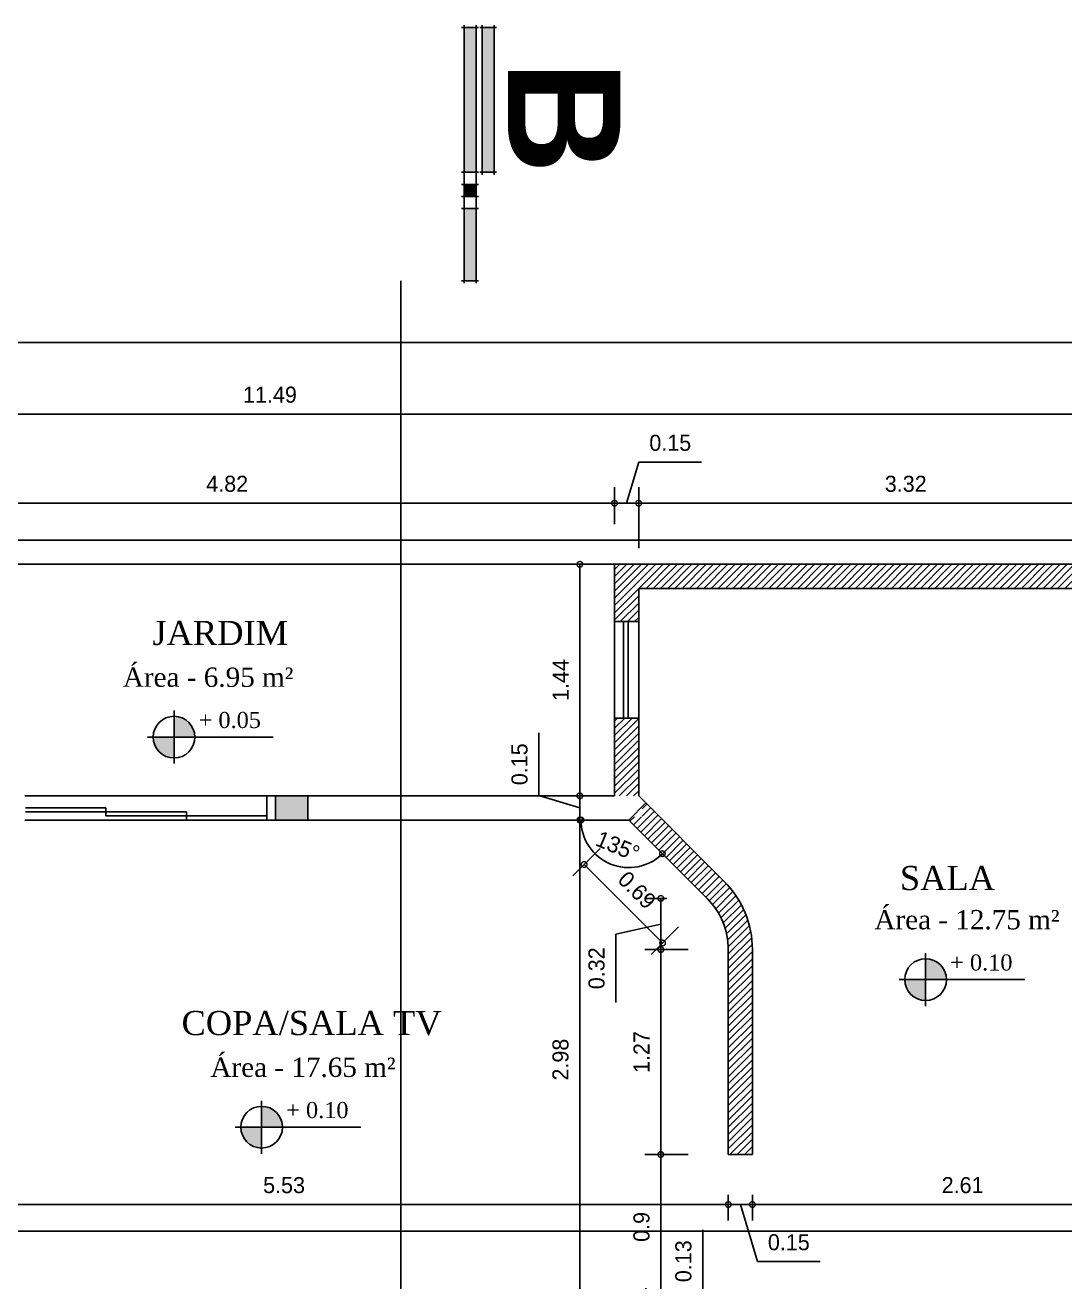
# Model space of a CAD drawing. Extents: x 130 to 509, y 87 to 225.
# Drawn here: x 297.45 to 303.92, y 158.61 to 166.42 of the extents above; entities that cross this region are included whole.
import ezdxf

# ---------------------------------------------------------------- set-up
doc = ezdxf.new("R2010")
doc.units = 0
doc.header["$LTSCALE"] = 7
doc.linetypes.add('ACAD_ISO05W100', pattern=[37.5, 24, -3, 0.5, -3, 0.5, -3, 0.5, -3])
doc.layers.get('0').update_dxf_attribs({"linetype": 'CONTINUOUS'})
doc.layers.get('DEFPOINTS').update_dxf_attribs({"linetype": 'CONTINUOUS'})
for name, color, linetype in [('01', 7, 'CONTINUOUS'), ('02', 2, 'CONTINUOUS'), ('03', 3, 'CONTINUOUS'), ('04', 4, 'CONTINUOUS'), ('06', 6, 'CONTINUOUS'), ('20', 2, 'CONTINUOUS'), ('40', 4, 'CONTINUOUS'), ('CORTE', 5, 'ACAD_ISO05W100'), ('COTAS', 7, 'CONTINUOUS'), ('CT', 8, 'CONTINUOUS'), ('HACH', 7, 'CONTINUOUS'), ('TEXTO', 3, 'CONTINUOUS')]:
    doc.layers.add(name, color=color, linetype=linetype)
doc.styles.add('SANSSERIFBOLD', font='sasb____.pfb')
doc.styles.add('TIMES', font='times.ttf')
doc.dimstyles.get("Standard").update_dxf_attribs({"dimtxt": 0.18, "dimasz": 0.18, "dimexe": 0.18, "dimexo": 0.0625, "dimgap": 0.09, "dimtad": 0, "dimtih": 1, "dimtoh": 1, "dimdec": 4, "dimzin": 0, "dimdsep": 46, "dimtxsty": 'Standard', "dimcen": 0.09, "dimadec": 0, "dimazin": 0, "dimtfac": 1, "dimtdec": 4, "dimtofl": 0, "dimtmove": 0, "dimatfit": 3, "dimfxl": 1, "dimtolj": 1, "dimtzin": 0, "dimarcsym": 0})
pattern_1 = [(45, (-0.118566, 2.160687), (-0.0224506403, 0.0224506403), [])]

# ---------------------------------------------------------------- blocks, each defined once
blk = doc.blocks.new('_DOTSMALL')
at = {"color": 0, "linetype": 'ByBlock', "const_width": 0.5}
blk.add_lwpolyline([(-0.0625, 0, 1), (0.0625, 0, 1)], format="xyb", close=True, dxfattribs=at)
blk = doc.blocks.new('*D25')
at = {"layer": 'COTAS', "color": 0}
for p, q in [((301.118, 163.3178), (301.118, 163.5477)), ((296.2999, 163.4477), (301.118, 163.4477))]:
    blk.add_line(p, q, dxfattribs=at)
at = {"layer": 'DEFPOINTS', "color": 0}
for p in [(301.118, 163.4477), (296.2999, 163.0678), (301.118, 163.0678)]:
    blk.add_point(p, dxfattribs=at)
at = {"layer": 'COTAS', "color": 0, "xscale": 0.07, "yscale": 0.07, "zscale": 0.07, "rotation": 180}
blk.add_blockref('_DOTSMALL', (296.2999, 163.4477), dxfattribs=at)
at = {"layer": 'COTAS', "color": 0, "xscale": 0.07, "yscale": 0.07, "zscale": 0.07}
blk.add_blockref('_DOTSMALL', (301.118, 163.4477), dxfattribs=at)
at = {"layer": 'COTAS', "color": 2, "insert": (298.7089, 163.5677), "char_height": 0.1, "attachment_point": 5}
blk.add_mtext('\\A1;4.82', dxfattribs=at)
blk = doc.blocks.new('*D26')
at = {"layer": 'COTAS', "color": 0}
for p, q in [((301.193, 163.4477), (301.2695, 163.7027)), ((301.2695, 163.7027), (301.6595, 163.7027)), ((301.268, 163.1678), (301.268, 163.5477)), ((301.118, 163.4477), (301.268, 163.4477))]:
    blk.add_line(p, q, dxfattribs=at)
at = {"layer": 'DEFPOINTS', "color": 0}
for p in [(301.268, 163.4477), (301.118, 163.0678), (301.268, 162.9178)]:
    blk.add_point(p, dxfattribs=at)
at = {"layer": 'COTAS', "color": 0, "xscale": 0.07, "yscale": 0.07, "zscale": 0.07, "rotation": 180}
blk.add_blockref('_DOTSMALL', (301.118, 163.4477), dxfattribs=at)
at = {"layer": 'COTAS', "color": 0, "xscale": 0.07, "yscale": 0.07, "zscale": 0.07}
blk.add_blockref('_DOTSMALL', (301.268, 163.4477), dxfattribs=at)
at = {"layer": 'COTAS', "color": 2, "insert": (301.4645, 163.8227), "char_height": 0.1, "attachment_point": 5}
blk.add_mtext('\\A1;0.15', dxfattribs=at)
blk = doc.blocks.new('*D27')
at = {"layer": 'COTAS', "color": 0}
for p, q in [((304.5899, 163.1678), (304.5899, 163.5477)), ((301.268, 163.4477), (304.5899, 163.4477))]:
    blk.add_line(p, q, dxfattribs=at)
at = {"layer": 'DEFPOINTS', "color": 0}
for p in [(304.5899, 163.4477), (301.268, 162.9178), (304.5899, 162.9178)]:
    blk.add_point(p, dxfattribs=at)
at = {"layer": 'COTAS', "color": 0, "xscale": 0.07, "yscale": 0.07, "zscale": 0.07, "rotation": 180}
blk.add_blockref('_DOTSMALL', (301.268, 163.4477), dxfattribs=at)
at = {"layer": 'COTAS', "color": 0, "xscale": 0.07, "yscale": 0.07, "zscale": 0.07}
blk.add_blockref('_DOTSMALL', (304.5899, 163.4477), dxfattribs=at)
at = {"layer": 'COTAS', "color": 2, "insert": (302.9289, 163.5677), "char_height": 0.1, "attachment_point": 5}
blk.add_mtext('\\A1;3.32', dxfattribs=at)
blk = doc.blocks.new('*D58')
at = {"layer": 'COTAS', "color": 0}
for p, q in [((301.6665, 158.5393), (301.6665, 158.9293)), ((301.3115, 158.4978), (301.3115, 158.5678)), ((301.0499, 158.4978), (301.4115, 158.4978)), ((301.3115, 158.4328), (301.6665, 158.5393)), ((301.3115, 158.3678), (301.3115, 158.4978)), ((301.3115, 158.3678), (301.3115, 158.4978)), ((301.3115, 158.3678), (301.3115, 158.2978))]:
    blk.add_line(p, q, dxfattribs=at)
at = {"layer": 'DEFPOINTS', "color": 0}
for p in [(300.7999, 158.4978), (301.3115, 158.4978), (300.7999, 158.3678)]:
    blk.add_point(p, dxfattribs=at)
at = {"layer": 'COTAS', "color": 0, "xscale": 0.07, "yscale": 0.07, "zscale": 0.07}
for p, rotation in [((301.3115, 158.4978), 270), ((301.3115, 158.3678), 90)]:
    blk.add_blockref('_DOTSMALL', p, dxfattribs=dict(at, rotation=rotation))
at = {"layer": 'COTAS', "color": 2, "insert": (301.5465, 158.7343), "char_height": 0.1, "attachment_point": 5, "rotation": 90}
blk.add_mtext('\\A1;0.13', dxfattribs=at)
blk = doc.blocks.new('*D59')
at = {"color": 0, "linetype": 'ByBlock'}
for p, q in [((300.868, 161.4778), (300.8022, 161.4778)), ((300.9022, 161.4778), (300.9022, 158.4978)), ((300.868, 158.4978), (300.8022, 158.4978))]:
    blk.add_line(p, q, dxfattribs=at)
at = {"layer": 'DEFPOINTS', "color": 0, "linetype": 'ByBlock'}
for p in [(301.118, 161.4778), (300.9022, 158.4978), (301.118, 158.4978)]:
    blk.add_point(p, dxfattribs=at)
at = {"color": 0, "linetype": 'ByBlock', "xscale": 0.07, "yscale": 0.07, "zscale": 0.07}
for p, rotation in [((300.9022, 161.4778), 90), ((300.9022, 158.4978), 270)]:
    blk.add_blockref('_DOTSMALL', p, dxfattribs=dict(at, rotation=rotation))
at = {"color": 2, "linetype": 'ByBlock', "insert": (300.7822, 159.9878), "char_height": 0.1, "attachment_point": 5, "rotation": 90}
blk.add_mtext('\\A1;2.98', dxfattribs=at)
blk = doc.blocks.new('*D60')
at = {"layer": 'COTAS', "color": 0}
for p, q in [((300.6472, 161.6293), (300.6472, 162.0193)), ((300.9022, 161.5528), (300.6472, 161.6293)), ((300.868, 161.6278), (300.8022, 161.6278)), ((300.9022, 161.4778), (300.9022, 161.6278))]:
    blk.add_line(p, q, dxfattribs=at)
at = {"layer": 'DEFPOINTS', "color": 0}
for p in [(300.9022, 161.6278), (301.118, 161.6278), (301.118, 161.4778)]:
    blk.add_point(p, dxfattribs=at)
at = {"layer": 'COTAS', "color": 0, "xscale": 0.07, "yscale": 0.07, "zscale": 0.07}
for p, rotation in [((300.9022, 161.6278), 90), ((300.9022, 161.4778), 270)]:
    blk.add_blockref('_DOTSMALL', p, dxfattribs=dict(at, rotation=rotation))
at = {"layer": 'COTAS', "color": 2, "insert": (300.5272, 161.8243), "char_height": 0.1, "attachment_point": 5, "rotation": 90}
blk.add_mtext('\\A1;0.15', dxfattribs=at)
blk = doc.blocks.new('*D61')
at = {"layer": 'COTAS', "color": 0}
for p, q in [((300.868, 163.0678), (300.8022, 163.0678)), ((300.9022, 161.6278), (300.9022, 163.0678))]:
    blk.add_line(p, q, dxfattribs=at)
at = {"layer": 'DEFPOINTS', "color": 0}
for p in [(300.9022, 163.0678), (301.118, 163.0678), (301.118, 161.6278)]:
    blk.add_point(p, dxfattribs=at)
at = {"layer": 'COTAS', "color": 0, "xscale": 0.07, "yscale": 0.07, "zscale": 0.07}
for p, rotation in [((300.9022, 163.0678), 90), ((300.9022, 161.6278), 270)]:
    blk.add_blockref('_DOTSMALL', p, dxfattribs=dict(at, rotation=rotation))
at = {"layer": 'COTAS', "color": 2, "insert": (300.7822, 162.3478), "char_height": 0.1, "attachment_point": 5, "rotation": 90}
blk.add_mtext('\\A1;1.44', dxfattribs=at)
blk = doc.blocks.new('*D62')
at = {"layer": 'COTAS', "color": 0}
blk.add_arc((301.2058, 161.4778), 0.2963, 180, 315, dxfattribs=at)
at = {"layer": 'DEFPOINTS', "color": 0}
for p in [(299.2058, 161.4778), (301.2058, 161.4778), (301.2058, 161.4778), (300.9963, 161.2683), (301.6935, 160.9901)]:
    blk.add_point(p, dxfattribs=at)
at = {"layer": 'COTAS', "color": 0, "xscale": 0.07, "yscale": 0.07, "zscale": 0.07}
for p, rotation in [((300.9096, 161.4778), 89.99999999999908), ((301.4153, 161.2683), 44.99999999999641)]:
    blk.add_blockref('_DOTSMALL', p, dxfattribs=dict(at, rotation=rotation))
at = {"layer": 'COTAS', "color": 2, "insert": (301.1384, 161.3149), "char_height": 0.1, "attachment_point": 5, "rotation": 337.5}
blk.add_mtext('\\A1;135°', dxfattribs=at)
blk = doc.blocks.new('*D63')
at = {"color": 0, "linetype": 'ByBlock'}
for p, q in [((301.0291, 161.301), (300.8583, 161.1302)), ((300.929, 161.2009), (301.4167, 160.7132)), ((301.5167, 160.8133), (301.346, 160.6425))]:
    blk.add_line(p, q, dxfattribs=at)
at = {"layer": 'DEFPOINTS', "color": 0, "linetype": 'ByBlock'}
for p in [(301.2058, 161.4778), (301.6935, 160.9901), (301.4167, 160.7132)]:
    blk.add_point(p, dxfattribs=at)
at = {"color": 0, "linetype": 'ByBlock', "xscale": 0.07, "yscale": 0.07, "zscale": 0.07}
for p, rotation in [((300.929, 161.2009), 134.9999999999966), ((301.4167, 160.7132), 314.9999999999966)]:
    blk.add_blockref('_DOTSMALL', p, dxfattribs=dict(at, rotation=rotation))
at = {"color": 2, "linetype": 'ByBlock', "insert": (301.2577, 161.0419), "char_height": 0.1, "attachment_point": 5, "rotation": 315}
blk.add_mtext('\\A1;0.69', dxfattribs=at)
blk = doc.blocks.new('*D64')
at = {"color": 0, "linetype": 'ByBlock'}
for p, q in [((301.5753, 160.6719), (301.3057, 160.6719)), ((301.4057, 160.6719), (301.4057, 159.3978)), ((301.5753, 159.3978), (301.3057, 159.3978))]:
    blk.add_line(p, q, dxfattribs=at)
at = {"layer": 'DEFPOINTS', "color": 0, "linetype": 'ByBlock'}
for p in [(301.8253, 160.6719), (301.4057, 159.3978), (301.8253, 159.3978)]:
    blk.add_point(p, dxfattribs=at)
at = {"color": 0, "linetype": 'ByBlock', "xscale": 0.07, "yscale": 0.07, "zscale": 0.07}
for p, rotation in [((301.4057, 160.6719), 90), ((301.4057, 159.3978), 270)]:
    blk.add_blockref('_DOTSMALL', p, dxfattribs=dict(at, rotation=rotation))
at = {"color": 2, "linetype": 'ByBlock', "insert": (301.2857, 160.0348), "char_height": 0.1, "attachment_point": 5, "rotation": 90}
blk.add_mtext('\\A1;1.27', dxfattribs=at)
blk = doc.blocks.new('*D65')
at = {"layer": 'COTAS', "color": 0}
for p, q in [((301.4435, 160.9901), (301.3057, 160.9901)), ((301.4057, 160.6719), (301.4057, 160.9901)), ((301.4057, 160.831), (301.1262, 160.7673)), ((301.1262, 160.7673), (301.1262, 160.344))]:
    blk.add_line(p, q, dxfattribs=at)
at = {"layer": 'DEFPOINTS', "color": 0}
for p in [(301.4057, 160.9901), (301.6935, 160.9901), (301.8253, 160.6719)]:
    blk.add_point(p, dxfattribs=at)
at = {"layer": 'COTAS', "color": 0, "xscale": 0.07, "yscale": 0.07, "zscale": 0.07}
for p, rotation in [((301.4057, 160.9901), 90), ((301.4057, 160.6719), 270)]:
    blk.add_blockref('_DOTSMALL', p, dxfattribs=dict(at, rotation=rotation))
at = {"layer": 'COTAS', "color": 2, "insert": (301.0062, 160.5557), "char_height": 0.1, "attachment_point": 5, "rotation": 90}
blk.add_mtext('\\A1;0.32', dxfattribs=at)
blk = doc.blocks.new('*D79')
at = {"layer": 'COTAS', "color": 0}
for p, q in [((301.8253, 159.1478), (301.8253, 158.9869)), ((296.2999, 159.0869), (301.8253, 159.0869))]:
    blk.add_line(p, q, dxfattribs=at)
at = {"layer": 'DEFPOINTS', "color": 0}
for p in [(301.8253, 159.3978), (296.2999, 159.2778), (301.8253, 159.0869)]:
    blk.add_point(p, dxfattribs=at)
at = {"layer": 'COTAS', "color": 0, "xscale": 0.07, "yscale": 0.07, "zscale": 0.07, "rotation": 180}
blk.add_blockref('_DOTSMALL', (296.2999, 159.0869), dxfattribs=at)
at = {"layer": 'COTAS', "color": 0, "xscale": 0.07, "yscale": 0.07, "zscale": 0.07}
blk.add_blockref('_DOTSMALL', (301.8253, 159.0869), dxfattribs=at)
at = {"layer": 'COTAS', "color": 2, "insert": (299.0626, 159.2069), "char_height": 0.1, "attachment_point": 5}
blk.add_mtext('\\A1;5.53', dxfattribs=at)
blk = doc.blocks.new('*D80')
at = {"layer": 'COTAS', "color": 0}
for p, q in [((301.9753, 159.1478), (301.9753, 158.9869)), ((301.8253, 159.0869), (301.9753, 159.0869)), ((301.9003, 159.0869), (302.0068, 158.7319)), ((302.0068, 158.7319), (302.3968, 158.7319))]:
    blk.add_line(p, q, dxfattribs=at)
at = {"layer": 'DEFPOINTS', "color": 0}
for p in [(301.8253, 159.3978), (301.9753, 159.3978), (301.9753, 159.0869)]:
    blk.add_point(p, dxfattribs=at)
at = {"layer": 'COTAS', "color": 0, "xscale": 0.07, "yscale": 0.07, "zscale": 0.07, "rotation": 180}
blk.add_blockref('_DOTSMALL', (301.8253, 159.0869), dxfattribs=at)
at = {"layer": 'COTAS', "color": 0, "xscale": 0.07, "yscale": 0.07, "zscale": 0.07}
blk.add_blockref('_DOTSMALL', (301.9753, 159.0869), dxfattribs=at)
at = {"layer": 'COTAS', "color": 2, "insert": (302.2018, 158.8519), "char_height": 0.1, "attachment_point": 5}
blk.add_mtext('\\A1;0.15', dxfattribs=at)
blk = doc.blocks.new('*D81')
at = {"layer": 'COTAS', "color": 0}
for p, q in [((304.5899, 159.1478), (304.5899, 158.9869)), ((301.9753, 159.0869), (304.5899, 159.0869))]:
    blk.add_line(p, q, dxfattribs=at)
at = {"layer": 'DEFPOINTS', "color": 0}
for p in [(301.9753, 159.3978), (304.5899, 159.3978), (304.5899, 159.0869)]:
    blk.add_point(p, dxfattribs=at)
at = {"layer": 'COTAS', "color": 0, "xscale": 0.07, "yscale": 0.07, "zscale": 0.07, "rotation": 180}
blk.add_blockref('_DOTSMALL', (301.9753, 159.0869), dxfattribs=at)
at = {"layer": 'COTAS', "color": 0, "xscale": 0.07, "yscale": 0.07, "zscale": 0.07}
blk.add_blockref('_DOTSMALL', (304.5899, 159.0869), dxfattribs=at)
at = {"layer": 'COTAS', "color": 2, "insert": (303.2826, 159.2069), "char_height": 0.1, "attachment_point": 5}
blk.add_mtext('\\A1;2.61', dxfattribs=at)
blk = doc.blocks.new('*D134')
at = {"layer": 'COTAS', "color": 0}
for p, q in [((293.2299, 163.3178), (293.2299, 164.1018)), ((304.7199, 164.0018), (293.2299, 164.0018))]:
    blk.add_line(p, q, dxfattribs=at)
at = {"layer": 'DEFPOINTS', "color": 0}
for p in [(293.2299, 164.0018), (293.2299, 163.0678), (304.7199, 163.0678)]:
    blk.add_point(p, dxfattribs=at)
at = {"layer": 'COTAS', "color": 0, "xscale": 0.07, "yscale": 0.07, "zscale": 0.07, "rotation": 180}
blk.add_blockref('_DOTSMALL', (293.2299, 164.0018), dxfattribs=at)
at = {"layer": 'COTAS', "color": 0, "xscale": 0.07, "yscale": 0.07, "zscale": 0.07}
blk.add_blockref('_DOTSMALL', (304.7199, 164.0018), dxfattribs=at)
at = {"layer": 'COTAS', "color": 2, "insert": (298.9749, 164.1218), "char_height": 0.1, "attachment_point": 5}
blk.add_mtext('\\A1;11.49', dxfattribs=at)
blk = doc.blocks.new('*D138')
at = {"color": 0, "linetype": 'ByBlock'}
for p, q in [((284.6599, 163.4678), (284.6599, 164.5469)), ((309.7099, 163.4678), (309.7099, 164.5469)), ((309.7099, 164.4469), (284.6599, 164.4469))]:
    blk.add_line(p, q, dxfattribs=at)
at = {"layer": 'DEFPOINTS', "color": 0, "linetype": 'ByBlock'}
for p in [(284.6599, 164.4469), (284.6599, 163.2178), (309.7099, 163.2178)]:
    blk.add_point(p, dxfattribs=at)
at = {"color": 0, "linetype": 'ByBlock', "xscale": 0.07, "yscale": 0.07, "zscale": 0.07, "rotation": 180}
blk.add_blockref('_DOTSMALL', (284.6599, 164.4469), dxfattribs=at)
at = {"color": 0, "linetype": 'ByBlock', "xscale": 0.07, "yscale": 0.07, "zscale": 0.07}
blk.add_blockref('_DOTSMALL', (309.7099, 164.4469), dxfattribs=at)
at = {"color": 2, "linetype": 'ByBlock', "insert": (297.1849, 164.5669), "char_height": 0.1, "attachment_point": 5}
blk.add_mtext('\\A1;25.05', dxfattribs=at)
blk = doc.blocks.new('*D159')
at = {"layer": 'COTAS', "color": 0}
for p, q in [((301.4057, 159.3978), (301.4057, 158.4978)), ((301.298, 158.4978), (301.3057, 158.4978))]:
    blk.add_line(p, q, dxfattribs=at)
at = {"layer": 'DEFPOINTS', "color": 0}
for p in [(301.8253, 159.3978), (301.4057, 158.4978), (301.548, 158.4978)]:
    blk.add_point(p, dxfattribs=at)
at = {"layer": 'COTAS', "color": 0, "xscale": 0.07, "yscale": 0.07, "zscale": 0.07}
for p, rotation in [((301.4057, 159.3978), 90), ((301.4057, 158.4978), 270)]:
    blk.add_blockref('_DOTSMALL', p, dxfattribs=dict(at, rotation=rotation))
at = {"layer": 'COTAS', "color": 2, "insert": (301.2857, 158.9478), "char_height": 0.1, "attachment_point": 5, "rotation": 90}
blk.add_mtext('\\A1;0.9', dxfattribs=at)
blk = doc.blocks.new('CT')
at = {"layer": 'CT'}
for p, q in [((-2.14, 0.25), (-0.9, 0.25)), ((-2.12, 0.27), (-2.12, 0.13)), ((-0.92, 0.27), (-0.92, 0.13)), ((-2.14, 0.15), (-0.9, 0.15)), ((-2.12, 0.12), (-2.12, -0.02)), ((-0.92, 0.12), (-0.92, -0.02)), ((-0.82, 0.12), (-0.82, -0.02)), ((-0.72, 0.12), (-0.72, -0.02)), ((-0.62, 0.12), (-0.62, -0.02)), ((-0.02, 0.12), (-0.02, -0.02)), ((-2.14, 0.1), (0, 0.1)), ((-2.14, 0), (0, 0))]:
    blk.add_line(p, q, dxfattribs=at)
for points in [[(-2.12, 0.15), (-0.92, 0.15), (-2.12, 0.25), (-0.92, 0.25)], [(-2.12, 0), (-0.92, 0), (-2.12, 0.1), (-0.92, 0.1)], [(-0.82, 0), (-0.72, 0), (-0.82, 0.1), (-0.72, 0.1)], [(-0.62, 0), (-0.02, 0), (-0.62, 0.1), (-0.02, 0.1)]]:
    blk.add_solid(points, dxfattribs=at)
blk = doc.blocks.new('A$C1A152EBB')
at = {"layer": 'CORTE'}
blk.add_line((0, 14.4679), (0, 1.59), dxfattribs=at)
at = {"layer": 'CORTE', "xscale": 0.75, "yscale": 0.75, "zscale": 0.75, "rotation": 270}
blk.add_blockref('CT', (0.392, 14.4529), dxfattribs=at)
at = {"layer": 'CORTE', "color": 4, "style": 'SANSSERIFBOLD'}
blk.add_text('B', height=0.7, rotation=270, dxfattribs=at).set_placement((0.665, 15.8385))

msp = doc.modelspace()

# ---------------------------------------------------------------- hatches: boundary and pattern name
at = {"layer": '01'}
h = msp.add_hatch(color=256, dxfattribs=at)
h.paths.add_polyline_path([(298.3784, 162.1227), (298.3784, 161.9931), (298.508, 161.9931, 0.414214)])
h.paths.add_polyline_path([(298.3784, 161.9931), (298.2488, 161.9931, 0.414214), (298.3784, 161.8635)])
h = msp.add_hatch(color=256, dxfattribs=at)
h.paths.add_polyline_path([(303.0525, 160.615), (303.0525, 160.4854), (303.1821, 160.4854, 0.414214)])
h.paths.add_polyline_path([(303.0525, 160.4854), (302.923, 160.4854, 0.414214), (303.0525, 160.3559)])
h = msp.add_hatch(color=256, dxfattribs=at)
h.paths.add_polyline_path([(298.9231, 159.6973), (298.9231, 159.5677), (299.0527, 159.5677, 0.414214)])
h.paths.add_polyline_path([(298.9231, 159.5677), (298.7936, 159.5677, 0.414214), (298.9231, 159.4382)])
at = {"layer": '40'}
msp.add_hatch(color=256, dxfattribs=at).paths.add_polyline_path([(299.2099, 161.4778), (299.2099, 161.6278), (299.0099, 161.6278), (299.0099, 161.4778)])
at = {"layer": 'HACH'}
h = msp.add_hatch(dxfattribs=at)
h.set_pattern_fill('ANSI31', color=256, scale=0.01, style=0)
h.set_pattern_definition(pattern_1)
h.paths.add_polyline_path([(304.5899, 163.0678), (301.118, 163.0678), (301.118, 162.7118), (301.268, 162.7118), (301.268, 162.9178), (304.5899, 162.9178)])
h = msp.add_hatch(dxfattribs=at)
h.set_pattern_fill('ANSI31', color=256, scale=0.01, style=0)
h.set_pattern_definition(pattern_1)
h.paths.add_polyline_path([(301.268, 162.1118), (301.118, 162.1118), (301.118, 161.6278), (301.268, 161.6278)])
h = msp.add_hatch(dxfattribs=at)
h.set_pattern_fill('ANSI31', color=256, scale=0.01, style=0)
h.set_pattern_definition(pattern_1)
h.paths.add_polyline_path([(301.3119, 161.5838), (301.2899, 161.5619), (301.2899, 161.4978), (301.2258, 161.4978), (301.2058, 161.4778), (301.6935, 160.9901, -0.198912), (301.8253, 160.6719), (301.8253, 159.3978), (301.9753, 159.3978), (301.9753, 160.6719, 0.198912), (301.7996, 161.0962)])

# ---------------------------------------------------------------- linework, layer by layer
at = {"layer": '02'}
for p, q in [((301.118, 162.7118), (301.118, 162.1118)), ((301.268, 162.7118), (301.268, 162.1118)), ((298.9558, 161.6278), (297.4505, 161.6278)), ((297.4505, 161.4778), (298.9558, 161.4778))]:
    msp.add_line(p, q, dxfattribs=at)
at = {"layer": '03'}
for p, q in [((301.173, 162.7118), (301.173, 162.1118)), ((301.203, 162.7118), (301.203, 162.1118)), ((297.454, 161.5528), (297.9545, 161.5528)), ((297.454, 161.5278), (298.4549, 161.5278)), ((297.9545, 161.5028), (297.9545, 161.5528)), ((298.4549, 161.4778), (298.4549, 161.5278)), ((298.4549, 161.4778), (298.4549, 161.5278)), ((298.9554, 161.5028), (298.9554, 161.5528)), ((298.9558, 161.5528), (298.9554, 161.5528)), ((297.9545, 161.5028), (298.4549, 161.5028)), ((297.9545, 161.5028), (298.4549, 161.5028)), ((298.9554, 161.5028), (298.4549, 161.5028)), ((298.9558, 161.5028), (298.4549, 161.5028)), ((298.9554, 161.4778), (298.4549, 161.4778))]:
    msp.add_line(p, q, dxfattribs=at)
at = {"layer": '04'}
msp.add_line((299.0099, 161.4778), (299.0099, 161.6278), dxfattribs=at)
at = {"layer": '06'}
for p, q in [((284.6599, 163.2178), (309.7099, 163.2178)), ((293.2299, 163.0678), (309.5599, 163.0678)), ((301.118, 163.0678), (301.118, 162.7118)), ((301.268, 162.9178), (304.5899, 162.9178)), ((301.268, 162.9178), (301.268, 162.7118)), ((301.118, 162.7118), (301.2683, 162.7118)), ((301.118, 162.1118), (301.2683, 162.1118)), ((301.118, 162.1118), (301.118, 161.6278)), ((301.268, 162.1118), (301.268, 161.6278)), ((298.9558, 161.4778), (298.9558, 161.6278)), ((298.9558, 161.6278), (301.118, 161.6278)), ((301.268, 161.6278), (301.7996, 161.0962)), ((301.2058, 161.4778), (301.3119, 161.5838)), ((301.2058, 161.4778), (298.9554, 161.4778)), ((299.2099, 161.4778), (299.0099, 161.4778)), ((299.0099, 161.4778), (299.2099, 161.4778)), ((301.2058, 161.4778), (301.6935, 160.9901)), ((301.8253, 160.6719), (301.8253, 159.3978)), ((301.9753, 160.6719), (301.9753, 159.3978)), ((301.8253, 159.3978), (301.9753, 159.3978))]:
    msp.add_line(p, q, dxfattribs=at)
msp.add_lwpolyline([(299.2099, 161.6278), (299.0099, 161.6278), (299.0099, 161.4778), (299.2099, 161.4778)], close=True, dxfattribs=at)
for radius in [0.6, 0.45]:
    msp.add_arc((301.3753, 160.6719), radius, 0, 45, dxfattribs=at)
at = {"layer": '20'}
for p, q in [((298.3784, 161.8284), (298.3784, 162.1578)), ((298.2137, 161.9931), (298.9945, 161.9931)), ((303.0525, 160.3207), (303.0525, 160.6501)), ((302.8878, 160.4854), (303.6686, 160.4854)), ((298.9231, 159.4031), (298.9231, 159.7324)), ((298.7584, 159.5677), (299.5392, 159.5677))]:
    msp.add_line(p, q, dxfattribs=at)
for centre in [(298.3784, 161.9931), (303.0525, 160.4854), (298.9231, 159.5677)]:
    msp.add_circle(centre, 0.1296, dxfattribs=at)
at = {"layer": 'CORTE'}
msp.add_line((287.4534, 158.921), (311.6211, 158.921), dxfattribs=at)

# ---------------------------------------------------------------- block references
at = {"layer": '01'}
msp.add_blockref('A$C1A152EBB', (299.7898, 150.3623), dxfattribs=at)

# ---------------------------------------------------------------- texts
at = {"layer": 'TEXTO', "style": 'TIMES'}
for s, height, p in [('JARDIM', 0.15, (298.2438, 162.566)), ('Área - 6.95 m²', 0.12, (298.0601, 162.3059)), ('+ 0.05', 0.1, (298.5315, 162.0496)), ('SALA', 0.15, (302.8926, 161.0422)), ('Área - 12.75 m²', 0.12, (302.7342, 160.7982)), ('+ 0.10', 0.1, (303.2056, 160.5419)), ('COPA/SALA TV', 0.15, (298.425, 160.1406)), ('Área - 17.65 m²', 0.12, (298.6048, 159.8805)), ('+ 0.10', 0.1, (299.0762, 159.6242))]:
    msp.add_text(s, height=height, dxfattribs=at).set_placement(p)

# ---------------------------------------------------------------- dimensions: what is measured, and where the dimension line sits
at = {"layer": 'COTAS'}
for base, p1, p2, override, picture, middle in [((284.6599, 164.4469), (309.7099, 163.2178), (284.6599, 163.2178), {"dimtxt": 0.1, "dimasz": 0.07, "dimexe": 0.1, "dimexo": 0.25, "dimgap": 0.07, "dimtad": 1, "dimtih": 0, "dimtoh": 0, "dimdec": 2, "dimzin": 8, "dimblk1": 'DOTSMALL', "dimblk2": 'DOTSMALL', "dimsah": 1, "dimcen": -0.1, "dimclrt": 2, "dimtdec": 2, "dimtofl": 1}, '*D138', (297.1849, 164.5669)), ((293.2299, 164.0018), (304.7199, 163.0678), (293.2299, 163.0678), {"dimtxt": 0.1, "dimasz": 0.07, "dimexe": 0.1, "dimexo": 0.25, "dimgap": 0.07, "dimtad": 1, "dimtih": 0, "dimtoh": 0, "dimdec": 2, "dimzin": 8, "dimblk1": 'DOTSMALL', "dimblk2": 'DOTSMALL', "dimsah": 1, "dimcen": -0.1, "dimse1": 1, "dimclrt": 2, "dimtdec": 2, "dimtofl": 1, "dimtmove": 1}, '*D134', (298.9749, 164.1218)), ((301.268, 163.4477), (301.118, 163.0678), (301.268, 162.9178), {"dimtxt": 0.1, "dimasz": 0.07, "dimexe": 0.1, "dimexo": 0.25, "dimgap": 0.07, "dimtad": 1, "dimtih": 0, "dimtoh": 0, "dimdec": 2, "dimzin": 8, "dimblk1": 'DOTSMALL', "dimblk2": 'DOTSMALL', "dimsah": 1, "dimcen": -0.1, "dimse1": 1, "dimclrt": 2, "dimtdec": 2, "dimtofl": 1, "dimtmove": 1}, '*D26', (301.3395, 163.8227)), ((301.118, 163.4477), (296.2999, 163.0678), (301.118, 163.0678), {"dimtxt": 0.1, "dimasz": 0.07, "dimexe": 0.1, "dimexo": 0.25, "dimgap": 0.07, "dimtad": 1, "dimtih": 0, "dimtoh": 0, "dimdec": 2, "dimzin": 8, "dimblk1": 'DOTSMALL', "dimblk2": 'DOTSMALL', "dimsah": 1, "dimcen": -0.1, "dimse1": 1, "dimclrt": 2, "dimtdec": 2, "dimtofl": 1, "dimtmove": 1}, '*D25', (298.7089, 163.5677)), ((304.5899, 163.4477), (301.268, 162.9178), (304.5899, 162.9178), {"dimtxt": 0.1, "dimasz": 0.07, "dimexe": 0.1, "dimexo": 0.25, "dimgap": 0.07, "dimtad": 1, "dimtih": 0, "dimtoh": 0, "dimdec": 2, "dimzin": 8, "dimblk1": 'DOTSMALL', "dimblk2": 'DOTSMALL', "dimsah": 1, "dimcen": -0.1, "dimse1": 1, "dimclrt": 2, "dimtdec": 2, "dimtofl": 1, "dimtmove": 1}, '*D27', (302.9289, 163.5677)), ((301.8253, 159.0869), (296.2999, 159.2778), (301.8253, 159.3978), {"dimtxt": 0.1, "dimasz": 0.07, "dimexe": 0.1, "dimexo": 0.25, "dimgap": 0.07, "dimtad": 1, "dimtih": 0, "dimtoh": 0, "dimdec": 2, "dimzin": 8, "dimblk1": 'DOTSMALL', "dimblk2": 'DOTSMALL', "dimsah": 1, "dimcen": -0.1, "dimse1": 1, "dimclrt": 2, "dimtdec": 2, "dimtofl": 1, "dimtmove": 1}, '*D79', (299.0626, 159.2069)), ((301.9753, 159.0869), (301.8253, 159.3978), (301.9753, 159.3978), {"dimtxt": 0.1, "dimasz": 0.07, "dimexe": 0.1, "dimexo": 0.25, "dimgap": 0.07, "dimtad": 1, "dimtih": 0, "dimtoh": 0, "dimdec": 2, "dimzin": 8, "dimblk1": 'DOTSMALL', "dimblk2": 'DOTSMALL', "dimsah": 1, "dimcen": -0.1, "dimse1": 1, "dimclrt": 2, "dimtdec": 2, "dimtofl": 1, "dimtmove": 1}, '*D80', (302.0768, 158.8519)), ((304.5899, 159.0869), (301.9753, 159.3978), (304.5899, 159.3978), {"dimtxt": 0.1, "dimasz": 0.07, "dimexe": 0.1, "dimexo": 0.25, "dimgap": 0.07, "dimtad": 1, "dimtih": 0, "dimtoh": 0, "dimdec": 2, "dimzin": 8, "dimblk1": 'DOTSMALL', "dimblk2": 'DOTSMALL', "dimsah": 1, "dimcen": -0.1, "dimse1": 1, "dimclrt": 2, "dimtdec": 2, "dimtofl": 1, "dimtmove": 1}, '*D81', (303.2826, 159.2069))]:
    dim = msp.add_linear_dim(base=base, p1=p1, p2=p2, dimstyle='Standard', override=override, dxfattribs=at)
    dim.commit()
    dim.dimension.update_dxf_attribs({"geometry": picture, "text_midpoint": middle})
for base, p1, p2, override, picture, middle in [((300.9022, 163.0678), (301.118, 161.6278), (301.118, 163.0678), {"dimtxt": 0.1, "dimasz": 0.07, "dimexe": 0.1, "dimexo": 0.25, "dimgap": 0.07, "dimtad": 1, "dimtih": 0, "dimtoh": 0, "dimdec": 2, "dimzin": 8, "dimblk1": 'DOTSMALL', "dimblk2": 'DOTSMALL', "dimsah": 1, "dimcen": -0.1, "dimse1": 1, "dimclrt": 2, "dimtdec": 2, "dimtofl": 1, "dimtmove": 1}, '*D61', (300.7822, 162.3478)), ((300.9022, 161.6278), (301.118, 161.4778), (301.118, 161.6278), {"dimtxt": 0.1, "dimasz": 0.07, "dimexe": 0.1, "dimexo": 0.25, "dimgap": 0.07, "dimtad": 1, "dimtih": 0, "dimtoh": 0, "dimdec": 2, "dimzin": 8, "dimblk1": 'DOTSMALL', "dimblk2": 'DOTSMALL', "dimsah": 1, "dimcen": -0.1, "dimse1": 1, "dimclrt": 2, "dimtdec": 2, "dimtofl": 1, "dimtmove": 1}, '*D60', (300.5272, 161.6993)), ((300.9022, 158.4978), (301.118, 161.4778), (301.118, 158.4978), {"dimtxt": 0.1, "dimasz": 0.07, "dimexe": 0.1, "dimexo": 0.25, "dimgap": 0.07, "dimtad": 1, "dimtih": 0, "dimtoh": 0, "dimdec": 2, "dimzin": 8, "dimblk1": 'DOTSMALL', "dimblk2": 'DOTSMALL', "dimsah": 1, "dimcen": -0.1, "dimclrt": 2, "dimtdec": 2, "dimtofl": 1}, '*D59', (300.7822, 159.9878)), ((301.4057, 159.3978), (301.8253, 160.6719), (301.8253, 159.3978), {"dimtxt": 0.1, "dimasz": 0.07, "dimexe": 0.1, "dimexo": 0.25, "dimgap": 0.07, "dimtad": 1, "dimtih": 0, "dimtoh": 0, "dimdec": 2, "dimzin": 8, "dimblk1": 'DOTSMALL', "dimblk2": 'DOTSMALL', "dimsah": 1, "dimcen": -0.1, "dimclrt": 2, "dimtdec": 2, "dimtofl": 1}, '*D64', (301.2857, 160.0348)), ((301.4057, 158.4978), (301.8253, 159.3978), (301.548, 158.4978), {"dimtxt": 0.1, "dimasz": 0.07, "dimexe": 0.1, "dimexo": 0.25, "dimgap": 0.07, "dimtad": 1, "dimtih": 0, "dimtoh": 0, "dimdec": 2, "dimzin": 8, "dimblk1": 'DOTSMALL', "dimblk2": 'DOTSMALL', "dimsah": 1, "dimcen": -0.1, "dimse1": 1, "dimclrt": 2, "dimtdec": 2, "dimtofl": 1, "dimtmove": 1}, '*D159', (301.2857, 158.9478)), ((301.3115, 158.4978), (300.7999, 158.3678), (300.7999, 158.4978), {"dimtxt": 0.1, "dimasz": 0.07, "dimexe": 0.1, "dimexo": 0.25, "dimgap": 0.07, "dimtad": 1, "dimtih": 0, "dimtoh": 0, "dimdec": 2, "dimzin": 8, "dimblk1": 'DOTSMALL', "dimblk2": 'DOTSMALL', "dimsah": 1, "dimcen": -0.1, "dimse1": 1, "dimclrt": 2, "dimtdec": 2, "dimtofl": 1, "dimtmove": 1}, '*D58', (301.5465, 158.6093))]:
    dim = msp.add_linear_dim(base=base, p1=p1, p2=p2, angle=90, dimstyle='Standard', override=override, dxfattribs=at)
    dim.commit()
    dim.dimension.update_dxf_attribs({"geometry": picture, "text_midpoint": middle})
dim = msp.add_angular_dim_2l(base=(300.9963, 161.2683), line1=((301.2058, 161.4778), (301.6935, 160.9901)), line2=((301.2058, 161.4778), (299.2058, 161.4778)), dimstyle='Standard', override={"dimtxt": 0.1, "dimasz": 0.07, "dimexe": 0.1, "dimexo": 0.25, "dimgap": 0.07, "dimtad": 1, "dimtih": 0, "dimtoh": 0, "dimdec": 2, "dimzin": 8, "dimblk1": 'DOTSMALL', "dimblk2": 'DOTSMALL', "dimsah": 1, "dimcen": -0.1, "dimclrt": 2, "dimadec": 2, "dimazin": 2, "dimtdec": 2, "dimtofl": 1}, dxfattribs=at)
dim.commit()
dim.dimension.update_dxf_attribs({"geometry": '*D62', "text_midpoint": (301.1384, 161.3149)})
dim = msp.add_aligned_dim(p1=(301.2058, 161.4778), p2=(301.6935, 160.9901), distance=-0.3915, dimstyle='Standard', override={"dimtxt": 0.1, "dimasz": 0.07, "dimexe": 0.1, "dimexo": 0.25, "dimgap": 0.07, "dimtad": 1, "dimtih": 0, "dimtoh": 0, "dimdec": 2, "dimzin": 8, "dimblk1": 'DOTSMALL', "dimblk2": 'DOTSMALL', "dimsah": 1, "dimcen": -0.1, "dimclrt": 2, "dimtdec": 2, "dimtofl": 1}, dxfattribs=at)
dim.commit()
dim.dimension.update_dxf_attribs({"geometry": '*D63', "text_midpoint": (301.2577, 161.0419)})
dim = msp.add_linear_dim(base=(301.4057, 160.9901), p1=(301.8253, 160.6719), p2=(301.6935, 160.9901), angle=90, dimstyle='Standard', override={"dimtxt": 0.1, "dimasz": 0.07, "dimexe": 0.1, "dimexo": 0.25, "dimgap": 0.07, "dimtad": 1, "dimtih": 0, "dimtoh": 0, "dimdec": 2, "dimzin": 8, "dimblk1": 'DOTSMALL', "dimblk2": 'DOTSMALL', "dimsah": 1, "dimcen": -0.1, "dimse1": 1, "dimclrt": 2, "dimtdec": 2, "dimtofl": 1, "dimtmove": 1}, dxfattribs=at)
dim.commit()
dim.dimension.update_dxf_attribs({"geometry": '*D65', "text_midpoint": (301.1262, 160.6973), "dimtype": 160})

doc.saveas('drawing.dxf')
